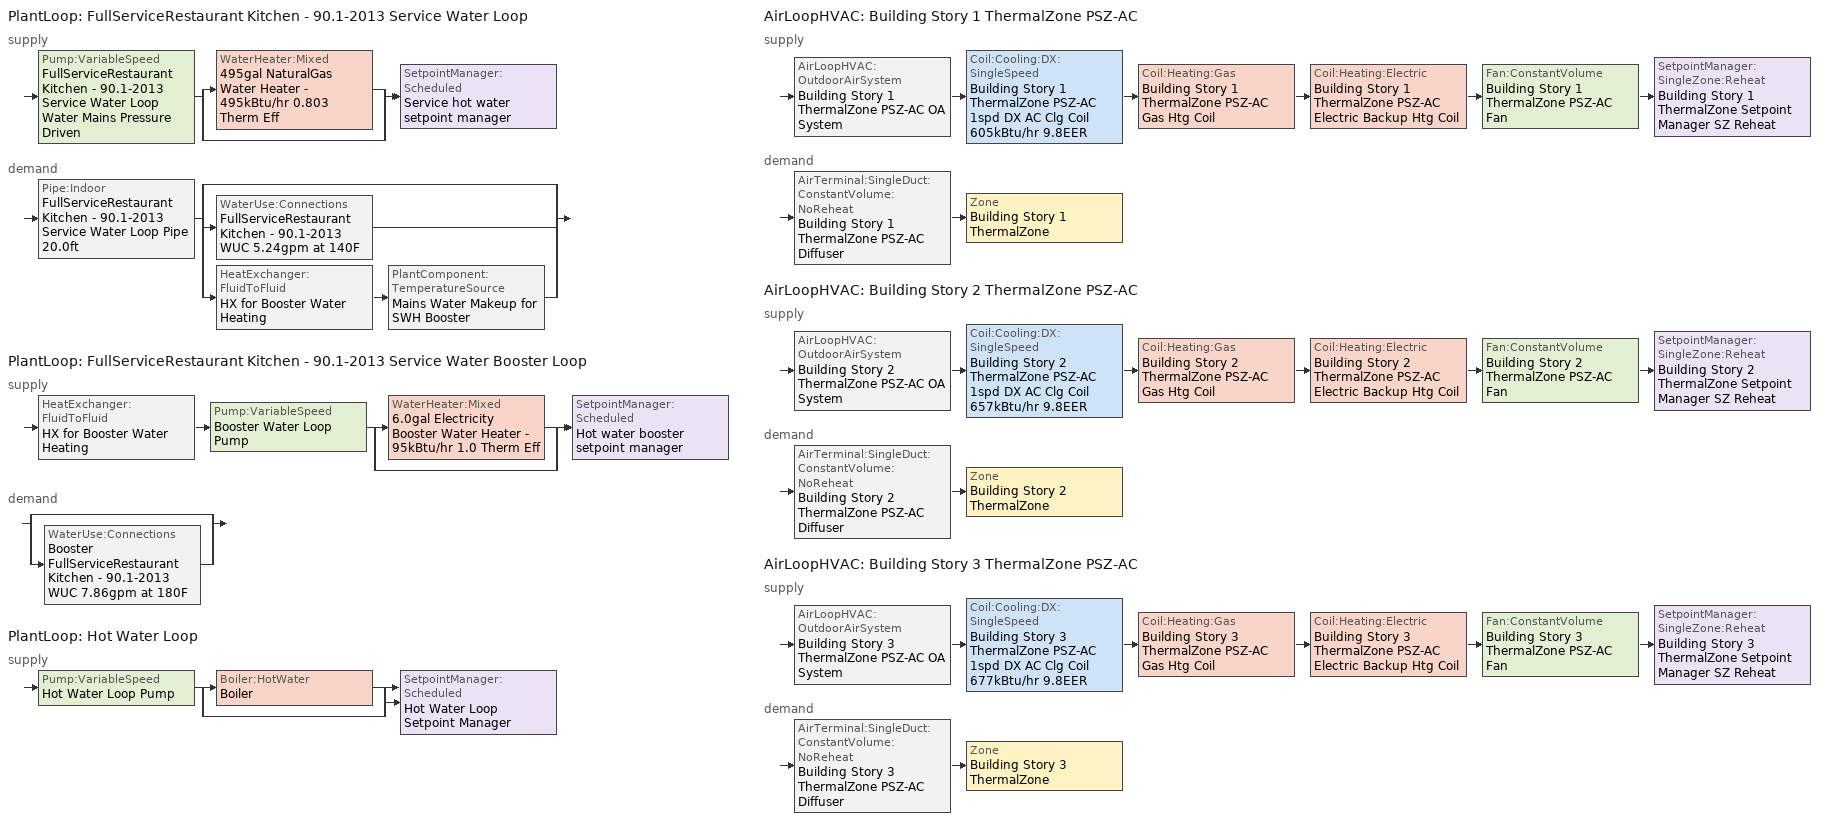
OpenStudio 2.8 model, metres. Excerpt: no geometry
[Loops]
PlantLoop 'FullServiceRestaurant Kitchen - 90.1-2013 Service Water Loop'
 supply: Pump:VariableSpeed 'FullServiceRestaurant Kitchen - 90.1-2013 Service Water Loop Water Mains Pressure Driven' > split
  | WaterHeater:Mixed '495gal NaturalGas Water Heater - 495kBtu/hr 0.803 Therm Eff'
  | bypass
  join > SetpointManager:Scheduled 'Service hot water setpoint manager'
 demand: Pipe:Indoor 'FullServiceRestaurant Kitchen - 90.1-2013 Service Water Loop Pipe 20.0ft' > split
  | bypass
  | WaterUse:Connections 'FullServiceRestaurant Kitchen - 90.1-2013 WUC 5.24gpm at 140F'
  | HeatExchanger:FluidToFluid 'HX for Booster Water Heating' > PlantComponent:TemperatureSource 'Mains Water Makeup for SWH Booster'
PlantLoop 'FullServiceRestaurant Kitchen - 90.1-2013 Service Water Booster Loop'
 supply: HeatExchanger:FluidToFluid 'HX for Booster Water Heating' > Pump:VariableSpeed 'Booster Water Loop Pump' > split
  | WaterHeater:Mixed '6.0gal Electricity Booster Water Heater - 95kBtu/hr 1.0 Therm Eff'
  | bypass
  join > SetpointManager:Scheduled 'Hot water booster setpoint manager'
 demand: split
  | bypass
  | WaterUse:Connections 'Booster FullServiceRestaurant Kitchen - 90.1-2013 WUC 7.86gpm at 180F'
PlantLoop 'Hot Water Loop'
 supply: Pump:VariableSpeed 'Hot Water Loop Pump' > split
  | Boiler:HotWater 'Boiler'
  | bypass
  join > SetpointManager:Scheduled 'Hot Water Loop Setpoint Manager'
AirLoopHVAC 'Building Story 1 ThermalZone PSZ-AC'
 supply: AirLoopHVAC:OutdoorAirSystem 'Building Story 1 ThermalZone PSZ-AC OA System' > Coil:Cooling:DX:SingleSpeed 'Building Story 1 ThermalZone PSZ-AC 1spd DX AC Clg Coil 605kBtu/hr 9.8EER' > Coil:Heating:Gas 'Building Story 1 ThermalZone PSZ-AC Gas Htg Coil' > Coil:Heating:Electric 'Building Story 1 ThermalZone PSZ-AC Electric Backup Htg Coil' > Fan:ConstantVolume 'Building Story 1 ThermalZone PSZ-AC Fan' > SetpointManager:SingleZone:Reheat 'Building Story 1 ThermalZone Setpoint Manager SZ Reheat'
 demand: AirTerminal:SingleDuct:ConstantVolume:NoReheat 'Building Story 1 ThermalZone PSZ-AC Diffuser' > Zone 'Building Story 1 ThermalZone'
AirLoopHVAC 'Building Story 2 ThermalZone PSZ-AC'
 supply: AirLoopHVAC:OutdoorAirSystem 'Building Story 2 ThermalZone PSZ-AC OA System' > Coil:Cooling:DX:SingleSpeed 'Building Story 2 ThermalZone PSZ-AC 1spd DX AC Clg Coil 657kBtu/hr 9.8EER' > Coil:Heating:Gas 'Building Story 2 ThermalZone PSZ-AC Gas Htg Coil' > Coil:Heating:Electric 'Building Story 2 ThermalZone PSZ-AC Electric Backup Htg Coil' > Fan:ConstantVolume 'Building Story 2 ThermalZone PSZ-AC Fan' > SetpointManager:SingleZone:Reheat 'Building Story 2 ThermalZone Setpoint Manager SZ Reheat'
 demand: AirTerminal:SingleDuct:ConstantVolume:NoReheat 'Building Story 2 ThermalZone PSZ-AC Diffuser' > Zone 'Building Story 2 ThermalZone'
AirLoopHVAC 'Building Story 3 ThermalZone PSZ-AC'
 supply: AirLoopHVAC:OutdoorAirSystem 'Building Story 3 ThermalZone PSZ-AC OA System' > Coil:Cooling:DX:SingleSpeed 'Building Story 3 ThermalZone PSZ-AC 1spd DX AC Clg Coil 677kBtu/hr 9.8EER' > Coil:Heating:Gas 'Building Story 3 ThermalZone PSZ-AC Gas Htg Coil' > Coil:Heating:Electric 'Building Story 3 ThermalZone PSZ-AC Electric Backup Htg Coil' > Fan:ConstantVolume 'Building Story 3 ThermalZone PSZ-AC Fan' > SetpointManager:SingleZone:Reheat 'Building Story 3 ThermalZone Setpoint Manager SZ Reheat'
 demand: AirTerminal:SingleDuct:ConstantVolume:NoReheat 'Building Story 3 ThermalZone PSZ-AC Diffuser' > Zone 'Building Story 3 ThermalZone'
[Construction]
Uninsulated copper pipe 0.75in type L: Copper pipe 0.75in type L
[Material]
Copper pipe 0.75in type L: Roughness=Smooth; Thickness {m}=0.001143; Conductivity {W/m-K}=386; Density {kg/m3}=8906.27; Specific Heat {J/kg-K}=385.1856; Thermal Absorptance=0.9; Solar Absorptance=0.7; Visible Absorptance=0.7
[WaterUse:Connections]
Name | Water Use Equipment Name 1
Booster FullServiceRestaurant Kitchen - 90.1-2013 WUC 7.86gpm at 180F | Booster FullServiceRestaurant Kitchen - 90.1-2013 Service Water Use 7.86gpm at 180F
FullServiceRestaurant Kitchen - 90.1-2013 WUC 5.24gpm at 140F | FullServiceRestaurant Kitchen - 90.1-2013 Service Water Use 5.24gpm at 140F
[WaterUse:Equipment:Definition] Sensible Fraction Schedule=Fraction Sensible - 0.2; Latent Fraction Schedule=Fraction Latent - 0.05
Name | Peak Flow Rate {m3/s} | Target Temperature Schedule
Booster FullServiceRestaurant Kitchen - 90.1-2013 Service Water Use Def 7.86gpm | 0.000495801 | Mixed Water At Faucet Temp - 180F
FullServiceRestaurant Kitchen - 90.1-2013 Service Water Use Def 5.24gpm | 0.000330534 | Mixed Water At Faucet Temp - 140F
[WaterUse:Equipment] Flow Rate Fraction Schedule=RestaurantSitDown BLDG_SWH_SCH
Name | Water Use Equipment Definition
Booster FullServiceRestaurant Kitchen - 90.1-2013 Service Water Use 7.86gpm at 180F | Booster FullServiceRestaurant Kitchen - 90.1-2013 Service Water Use Def 7.86gpm
FullServiceRestaurant Kitchen - 90.1-2013 Service Water Use 5.24gpm at 140F | FullServiceRestaurant Kitchen - 90.1-2013 Service Water Use Def 5.24gpm
[PlantLoop] Glycol Concentration=0; Plant Loop Volume {m3}=Autocalculate; Load Distribution Scheme=Optimal
FullServiceRestaurant Kitchen - 90.1-2013 Service Water Loop: Maximum Loop Temperature {C}=60; Minimum Loop Temperature {C}=10
FullServiceRestaurant Kitchen - 90.1-2013 Service Water Booster Loop: 
Hot Water Loop: Minimum Loop Temperature {C}=10; Fluid Type=Water
[Sizing:Plant] Loop Type=Heating; Sizing Option=NonCoincident; Zone Timesteps in Averaging Window=1; Coincident Sizing Factor Mode=None
Name | Design Loop Exit Temperature {C} | Loop Design Temperature Difference {deltaC}
FullServiceRestaurant Kitchen - 90.1-2013 Service Water Loop | 60 | 5
FullServiceRestaurant Kitchen - 90.1-2013 Service Water Booster Loop | 82.2222 | 5
Hot Water Loop | 82.2222 | 11.1111
[SetpointManager:Scheduled] Control Variable=Temperature
Name | Schedule | Setpoint Node or NodeList
Service hot water setpoint manager | Service Water Loop Temp - 140F | FullServiceRestaurant Kitchen - 90.1-2013 Service Water Loop Supply Outlet Node
Hot water booster setpoint manager | Service Water Booster Temp - 180.00000000000006F | FullServiceRestaurant Kitchen - 90.1-2013 Service Water Booster Loop Supply Outlet Node
Hot Water Loop Setpoint Manager | Hot Water Loop Temp - 180F | Hot Water Loop Supply Outlet Node
[Pump:VariableSpeed] Skin Loss Radiative Fraction=0.5; Design Power Sizing Method=PowerPerFlowPerPressure; Design Electric Power per Unit Flow Rate {W/(m3/s)}=348701.1; Design Shaft Power per Unit Flow Rate per Unit Head {W-s/m3-Pa}=1.28205; Design Minimum Flow Rate Fraction=0
Name | Rated Pump Head {Pa} | Motor Efficiency | Pump Control Type | Rated Power Consumption {W} | Minimum Flow Rate {m3/s}
FullServiceRestaurant Kitchen - 90.1-2013 Service Water Loop Water Mains Pressure Driven | 0.001 | 0.7 | Continuous
Booster Water Loop Pump | 0 | 1 | Continuous | 0 | 0
Hot Water Loop Pump | 179344 | 1 | Intermittent
[WaterHeater:Mixed] Deadband Temperature Difference {deltaC}=2; Heater Control Type=Cycle; Off Cycle Parasitic Fuel Consumption Rate {W}=0; Off Cycle Parasitic Heat Fraction to Tank=0; On Cycle Parasitic Fuel Consumption Rate {W}=0; On Cycle Parasitic Heat Fraction to Tank=0; Ambient Temperature Indicator=Schedule; Use Side Effectiveness=1; Source Side Effectiveness=1; Use Side Design Flow Rate {m3/s}=autosize; Source Side Design Flow Rate {m3/s}=autosize; Indirect Water Heating Recovery Time {hr}=1.5; Source Side Flow Control Mode=IndirectHeatPrimarySetpoint
Name | Tank Volume {m3} | Setpoint Temperature Schedule | Maximum Temperature Limit {C} | Heater Maximum Capacity {W} | Heater Fuel Type | Heater Thermal Efficiency | Off Cycle Parasitic Fuel Type | On Cycle Parasitic Fuel Type | Ambient Temperature Schedule | Off Cycle Loss Coefficient to Ambient Temperature {W/K} | On Cycle Loss Coefficient to Ambient Temperature {W/K}
495gal NaturalGas Water Heater - 495kBtu/hr 0.803 Therm Eff | 1.87413 | Service Water Loop Temp - 140F | 60 | 145097 | NaturalGas | 0.803034 | NaturalGas | NaturalGas | Water Heater Ambient Temp Schedule - 71.6f | 14.1488 | 14.1488
6.0gal Electricity Booster Water Heater - 95kBtu/hr 1.0 Therm Eff | 0.0227125 | Service Water Booster Temp - 180.00000000000006F | 82.2222 | 27858.7 | Electricity | 1 | Electricity | Electricity | Water Heater Ambient Temp Schedule - 71.6 | 1.59362 | 1.59362
[Pipe:Indoor]
FullServiceRestaurant Kitchen - 90.1-2013 Service Water Loop Pipe 20.0ft: Construction=Uninsulated copper pipe 0.75in type L; Environment Type=Schedule; Ambient Temperature Schedule=FullServiceRestaurant Kitchen - 90.1-2013 Service Water Loop Piping Air Temp - 70F; Ambient Air Velocity Schedule=FullServiceRestaurant Kitchen - 90.1-2013 Service Water Loop Piping Air Velocity - 0.67mph; Pipe Inside Diameter {m}=0.019939; Pipe Length {m}=6.096
[HeatExchanger:FluidToFluid]
HX for Booster Water Heating: Loop Demand Side Design Flow Rate {m3/s}=autosize; Loop Supply Side Design Flow Rate {m3/s}=autosize; Heat Exchange Model Type=Ideal; Heat Exchanger U-Factor Times Area Value {W/K}=autosize; Control Type=UncontrolledOn; Minimum Temperature Difference to Activate Heat Exchanger {deltaC}=0.01; Heat Transfer Metering End Use Type=LoopToLoop; Component Override Cooling Control Temperature Mode=Loop; Sizing Factor=1; Operation Minimum Temperature Limit {C}=0; Operation Maximum Temperature Limit {C}=100
[PlantComponent:TemperatureSource]
Mains Water Makeup for SWH Booster: Design Volume Flow Rate {m3/s}=autosize; Temperature Specification Type=Scheduled; Source Temperature {C}=8; Source Temperature Schedule=Mains Water Temperature
[Sizing:Zone] Zone Cooling Design Supply Air Temperature Input Method=SupplyAirTemperature; Zone Cooling Design Supply Air Temperature {C}=12.7778; Zone Cooling Design Supply Air Temperature Difference {deltaC}=11.11; Zone Heating Design Supply Air Temperature Input Method=SupplyAirTemperature; Zone Heating Design Supply Air Temperature {C}=50; Zone Heating Design Supply Air Temperature Difference {deltaC}=11.11; Zone Cooling Design Supply Air Humidity Ratio {kg-H2O/kg-air}=0.0085; Zone Heating Design Supply Air Humidity Ratio {kg-H2O/kg-air}=0.008; Cooling Design Air Flow Method=DesignDay; Heating Design Air Flow Method=DesignDay; Account for Dedicated Outdoor Air System=No; Dedicated Outdoor Air System Control Strategy=NeutralSupplyAir; Dedicated Outdoor Air Low Setpoint Temperature for Design {C}=autosize; Dedicated Outdoor Air High Setpoint Temperature for Design {C}=autosize
Building Story 1 ThermalZone; Building Story 2 ThermalZone; Building Story 3 ThermalZone
[Zone equipment]
Building Story 1 ThermalZone: Building Story 1 ThermalZone PSZ-AC Diffuser
Building Story 2 ThermalZone: Building Story 2 ThermalZone PSZ-AC Diffuser
Building Story 3 ThermalZone: Building Story 3 ThermalZone PSZ-AC Diffuser
[Boiler:HotWater]
Boiler: Fuel Type=NaturalGas; Nominal Thermal Efficiency=0.78; Efficiency Curve Temperature Evaluation Variable=LeavingBoiler; Design Water Outlet Temperature {C}=82.2222; Minimum Part Load Ratio=0; Maximum Part Load Ratio=1.2; Optimum Part Load Ratio=1; Water Outlet Upper Temperature Limit {C}=95; Boiler Flow Mode=LeavingSetpointModulated; Parasitic Electric Load {W}=0; Sizing Factor=1
[AirLoopHVAC] Design Supply Air Flow Rate {m3/s}=AutoSize
Name | Availability Schedule
Building Story 1 ThermalZone PSZ-AC | Building Story 1 ThermalZone PSZ-AC Occ Sch
Building Story 2 ThermalZone PSZ-AC | Building Story 2 ThermalZone PSZ-AC Occ Sch
Building Story 3 ThermalZone PSZ-AC | Building Story 3 ThermalZone PSZ-AC Occ Sch
[Sizing:System] Type of Load to Size On=Sensible; Design Outdoor Air Flow Rate {m3/s}=Autosize; Central Heating Maximum System Air Flow Ratio=1; Preheat Design Temperature {C}=7.22222; Preheat Design Humidity Ratio {kg-H2O/kg-Air}=0.008; Precool Design Temperature {C}=12.7778; Precool Design Humidity Ratio {kg-H2O/kg-Air}=0.008; Central Cooling Design Supply Air Temperature {C}=12.7778; Central Heating Design Supply Air Temperature {C}=50; Sizing Option=Coincident; 100% Outdoor Air in Cooling=No; 100% Outdoor Air in Heating=No; Central Cooling Design Supply Air Humidity Ratio {kg-H2O/kg-Air}=0.0085; Central Heating Design Supply Air Humidity Ratio {kg-H2O/kg-Air}=0.008; Cooling Design Air Flow Method=DesignDay; Cooling Design Air Flow Rate {m3/s}=0; Heating Design Air Flow Method=DesignDay; Heating Design Air Flow Rate {m3/s}=0; System Outdoor Air Method=ZoneSum; Zone Maximum Outdoor Air Fraction=1; Cooling Supply Air Flow Rate Per Floor Area {m3/s-m2}=0.00996765; Cooling Fraction of Autosized Cooling Supply Air Flow Rate=1; Cooling Supply Air Flow Rate Per Unit Cooling Capacity {m3/s-W}=3.94755e-05; Heating Supply Air Flow Rate Per Floor Area {m3/s-m2}=0.00996765; Heating Fraction of Autosized Heating Supply Air Flow Rate=1; Heating Fraction of Autosized Cooling Supply Air Flow Rate=1; Heating Supply Air Flow Rate Per Unit Heating Capacity {m3/s-W}=3.15882e-05; Cooling Design Capacity Method=CoolingDesignCapacity; Cooling Design Capacity {W}=autosize; Cooling Design Capacity Per Floor Area {W/m2}=234.7; Fraction of Autosized Cooling Design Capacity=1; Heating Design Capacity Method=HeatingDesignCapacity; Heating Design Capacity {W}=autosize; Heating Design Capacity Per Floor Area {W/m2}=157; Fraction of Autosized Heating Design Capacity=1; Central Cooling Capacity Control Method=OnOff
Building Story 1 ThermalZone PSZ-AC; Building Story 2 ThermalZone PSZ-AC; Building Story 3 ThermalZone PSZ-AC
[SetpointManager:SingleZone:Reheat] Minimum Supply Air Temperature {C}=12.7778; Maximum Supply Air Temperature {C}=50
Name | Control Zone | Setpoint Node or NodeList
Building Story 1 ThermalZone Setpoint Manager SZ Reheat | Building Story 1 ThermalZone | Building Story 1 ThermalZone PSZ-AC Supply Outlet Node
Building Story 2 ThermalZone Setpoint Manager SZ Reheat | Building Story 2 ThermalZone | Building Story 2 ThermalZone PSZ-AC Supply Outlet Node
Building Story 3 ThermalZone Setpoint Manager SZ Reheat | Building Story 3 ThermalZone | Building Story 3 ThermalZone PSZ-AC Supply Outlet Node
[Fan:ConstantVolume] Availability Schedule=Always On Discrete; Fan Total Efficiency=0.6045; Pressure Rise {Pa}=1018.77; Maximum Flow Rate {m3/s}=AutoSize; Motor Efficiency=0.93; Motor In Airstream Fraction=1
Building Story 1 ThermalZone PSZ-AC Fan; Building Story 2 ThermalZone PSZ-AC Fan; Building Story 3 ThermalZone PSZ-AC Fan
[Coil:Heating:Gas] Availability Schedule=Always On Discrete; Gas Burner Efficiency=0.8; Nominal Capacity {W}=AutoSize; Parasitic Electric Load {W}=0; Parasitic Gas Load {W}=0
Building Story 1 ThermalZone PSZ-AC Gas Htg Coil; Building Story 2 ThermalZone PSZ-AC Gas Htg Coil; Building Story 3 ThermalZone PSZ-AC Gas Htg Coil
[Coil:Heating:Electric] Availability Schedule=Always On Discrete; Efficiency=1
Building Story 1 ThermalZone PSZ-AC Electric Backup Htg Coil; Building Story 2 ThermalZone PSZ-AC Electric Backup Htg Coil; Building Story 3 ThermalZone PSZ-AC Electric Backup Htg Coil
[Coil:Cooling:DX:SingleSpeed] Availability Schedule=Always On Discrete; Rated Total Cooling Capacity {W}=autosize; Rated Sensible Heat Ratio=autosize; Rated COP {W/W}=3.39929; Rated Air Flow Rate {m3/s}=autosize; Rated Evaporator Fan Power Per Volume Flow Rate {W/(m3/s)}=773.3; Total Cooling Capacity Function of Temperature Curve=PSZ-AC_Unitary_PackagecoolCapFT; Total Cooling Capacity Function of Flow Fraction Curve=PSZ-AC_Unitary_PackagecoolFFF; Energy Input Ratio Function of Temperature Curve=PSZ-AC DX Unitary Package EIRFT; Energy Input Ratio Function of Flow Fraction Curve=PSZ-AC_Unitary_PackagecoolEIRFFF; Part Load Fraction Correlation Curve=PSZ-AC_Unitary_PackagecoolPLR; Condenser Type=AirCooled; Evaporative Condenser Effectiveness=0; Evaporative Condenser Air Flow Rate {m3/s}=Autosize; Evaporative Condenser Pump Rated Power Consumption {W}=Autosize; Crankcase Heater Capacity {W}=0; Maximum Outdoor Dry-Bulb Temperature for Crankcase Heater Operation {C}=0; Basin Heater Capacity {W/K}=0; Basin Heater Setpoint Temperature {C}=10
Building Story 1 ThermalZone PSZ-AC 1spd DX AC Clg Coil 605kBtu/hr 9.8EER; Building Story 2 ThermalZone PSZ-AC 1spd DX AC Clg Coil 657kBtu/hr 9.8EER; Building Story 3 ThermalZone PSZ-AC 1spd DX AC Clg Coil 677kBtu/hr 9.8EER
[Controller:OutdoorAir] Maximum Outdoor Air Flow Rate {m3/s}=Autosize; Economizer Control Type=NoEconomizer; Economizer Control Action Type=ModulateFlow; Economizer Maximum Limit Dry-Bulb Temperature {C}=28; Economizer Maximum Limit Enthalpy {J/kg}=64000; Lockout Type=NoLockout; Minimum Limit Type=FixedMinimum; High Humidity Control=No; Heat Recovery Bypass Control Type=BypassWhenWithinEconomizerLimits
Name | Minimum Outdoor Air Flow Rate {m3/s} | Minimum Outdoor Air Schedule | Controller Mechanical Ventilation
Building Story 1 ThermalZone PSZ-AC OA System Controller | autosize | Building Story 1 ThermalZone PSZ-AC Occ Sch | Controller Mechanical Ventilation 1
Building Story 2 ThermalZone PSZ-AC OA System Controller | 0 | Building Story 2 ThermalZone PSZ-AC Occ Sch | Controller Mechanical Ventilation 2
Building Story 3 ThermalZone PSZ-AC OA System Controller | 0 | Building Story 3 ThermalZone PSZ-AC Occ Sch | Controller Mechanical Ventilation 3
[Controller:MechanicalVentilation] Availability Schedule=Always On Discrete; System Outdoor Air Method=ZoneSum
Name | Demand Controlled Ventilation
Controller Mechanical Ventilation 1
Controller Mechanical Ventilation 2; Controller Mechanical Ventilation 3 | Yes
[AirLoopHVAC:OutdoorAirSystem]
Name | Controller
Building Story 1 ThermalZone PSZ-AC OA System | Building Story 1 ThermalZone PSZ-AC OA System Controller
Building Story 2 ThermalZone PSZ-AC OA System | Building Story 2 ThermalZone PSZ-AC OA System Controller
Building Story 3 ThermalZone PSZ-AC OA System | Building Story 3 ThermalZone PSZ-AC OA System Controller
[AirTerminal:SingleDuct:ConstantVolume:NoReheat] Availability Schedule=Always On Discrete; Maximum Air Flow Rate {m3/s}=AutoSize
Building Story 1 ThermalZone PSZ-AC Diffuser; Building Story 2 ThermalZone PSZ-AC Diffuser; Building Story 3 ThermalZone PSZ-AC Diffuser
[Schedule:Ruleset]
Name | Default Day Schedule | Summer Design Day Schedule | Winter Design Day Schedule
RestaurantSitDown BLDG_SWH_SCH | RestaurantSitDown BLDG_SWH_SCH Default | RestaurantSitDown BLDG_SWH_SCH Summer Design Day | RestaurantSitDown BLDG_SWH_SCH Winter Design Day
Fraction Sensible - 0.2 | Fraction Sensible - 0.2 Default
Fraction Latent - 0.05 | Fraction Latent - 0.05 Default
Mixed Water At Faucet Temp - 180F | Mixed Water At Faucet Temp - 180F Default
Mixed Water At Faucet Temp - 140F | Mixed Water At Faucet Temp - 140F Default
Service Water Loop Temp - 140F | Service Water Loop Temp - 140F Default
Water Heater Ambient Temp Schedule - 71.6f | Water Heater Ambient Temp Schedule - 71.6f Default
FullServiceRestaurant Kitchen - 90.1-2013 Service Water Loop Piping Air Temp - 70F | FullServiceRestaurant Kitchen - 90.1-2013 Service Water Loop Piping Air Temp - 70F Default
FullServiceRestaurant Kitchen - 90.1-2013 Service Water Loop Piping Air Velocity - 0.67mph | FullServiceRestaurant Kitchen - 90.1-2013 Service Water Loop Piping Air Velocity - 0.67mph Default
Service Water Booster Temp - 180.00000000000006F | Service Water Booster Temp - 180.00000000000006F Default
Water Heater Ambient Temp Schedule - 71.6 | Water Heater Ambient Temp Schedule - 71.6 Default
Hot Water Loop Temp - 180F | Hot Water Loop Temp - 180F Default
Building Story 1 ThermalZone PSZ-AC Occ Sch | Building Story 1 ThermalZone PSZ-AC Occ Sch Default | Building Story 1 ThermalZone PSZ-AC Occ Sch Summer Design Day | Building Story 1 ThermalZone PSZ-AC Occ Sch Winter Design Day
Building Story 2 ThermalZone PSZ-AC Occ Sch | Building Story 2 ThermalZone PSZ-AC Occ Sch Default | Building Story 2 ThermalZone PSZ-AC Occ Sch Summer Design Day | Building Story 2 ThermalZone PSZ-AC Occ Sch Winter Design Day
Building Story 3 ThermalZone PSZ-AC Occ Sch | Building Story 3 ThermalZone PSZ-AC Occ Sch Default | Building Story 3 ThermalZone PSZ-AC Occ Sch Summer Design Day | Building Story 3 ThermalZone PSZ-AC Occ Sch Winter Design Day
[Schedule:Day]
RestaurantSitDown BLDG_SWH_SCH Default: 1, 0, 0.25, 6, 0, 0, 10, 0, 0.15, 12, 0, 0.5, 14, 0, 0.4, 17, 0, 0.3, 18, 0, 0.4, 20, 0, 0.5, 21, 0, 0.4, 22, 0, 0.5, 23, 0, 0.4, 24, 0, 0.2
RestaurantSitDown BLDG_SWH_SCH Summer Design Day; RestaurantSitDown BLDG_SWH_SCH SmrDsn|Wkdy Day: 1, 0, 0.2, 6, 0, 0, 7, 0, 0.15, 8, 0, 0.6, 9, 0, 0.55, 10, 0, 0.45, 11, 0, 0.4, 12, 0, 0.45, 13, 0, 0.4, 14, 0, 0.35, 17, 0, 0.3, 18, 0, 0.4, 19, 0, 0.55, 20, 0, 0.6, 21, 0, 0.5, 22, 0, 0.55, 23, 0, 0.45, 24, 0, 0.25
RestaurantSitDown BLDG_SWH_SCH Winter Design Day; RestaurantSitDown BLDG_SWH_SCH WntrDsn|Sat Day: 1, 0, 0.2, 6, 0, 0, 9, 0, 0.15, 10, 0, 0.5, 11, 0, 0.45, 13, 0, 0.5, 14, 0, 0.45, 16, 0, 0.4, 17, 0, 0.35, 18, 0, 0.4, 20, 0, 0.55, 21, 0, 0.5, 22, 0, 0.55, 23, 0, 0.4, 24, 0, 0.3
Fraction Sensible - 0.2 Default: 24, 0, 0.2
Fraction Latent - 0.05 Default: 24, 0, 0.05
Mixed Water At Faucet Temp - 180F Default; Service Water Booster Temp - 180.00000000000006F Default; Hot Water Loop Temp - 180F Default: 24, 0, 82.2222
Mixed Water At Faucet Temp - 140F Default; Service Water Loop Temp - 140F Default: 24, 0, 60
Water Heater Ambient Temp Schedule - 71.6f Default; Water Heater Ambient Temp Schedule - 71.6 Default: 24, 0, 22
FullServiceRestaurant Kitchen - 90.1-2013 Service Water Loop Piping Air Temp - 70F Default: 24, 0, 21.1111
FullServiceRestaurant Kitchen - 90.1-2013 Service Water Loop Piping Air Velocity - 0.67mph Default: 24, 0, 0.3
Building Story 1 ThermalZone PSZ-AC Occ Sch Default; Building Story 2 ThermalZone PSZ-AC Occ Sch Default; Building Story 3 ThermalZone PSZ-AC Occ Sch Default: 7, 0, 0, 24, 0, 1
Building Story 1 ThermalZone PSZ-AC Occ Sch Winter Design Day; Building Story 1 ThermalZone PSZ-AC Occ Sch Summer Design Day; Building Story 2 ThermalZone PSZ-AC Occ Sch Winter Design Day; Building Story 2 ThermalZone PSZ-AC Occ Sch Summer Design Day; Building Story 3 ThermalZone PSZ-AC Occ Sch Winter Design Day; Building Story 3 ThermalZone PSZ-AC Occ Sch Summer Design Day: 24, 0, 1
[Schedule:Rule] Schedule Ruleset=RestaurantSitDown BLDG_SWH_SCH; Date Specification Type=DateRange; Start Month=1; Start Day=1; End Month=12; End Day=31
Name | Rule Order | Day Schedule | Apply Monday | Apply Tuesday | Apply Wednesday | Apply Thursday | Apply Friday | Apply Saturday
Schedule Rule 13 | 1 | RestaurantSitDown BLDG_SWH_SCH SmrDsn|Wkdy Day | Yes | Yes | Yes | Yes | Yes
Schedule Rule 14 | 0 | RestaurantSitDown BLDG_SWH_SCH WntrDsn|Sat Day |  |  |  |  |  | Yes
[Schedule:Constant]
Name | Value
Always On Discrete | 1
Mains Water Temperature | 10
[Curve:Biquadratic] Minimum Value of x=12.77778; Maximum Value of x=23.88889; Minimum Value of y=21.11111; Maximum Value of y=46.11111
Name | Coefficient1 Constant | Coefficient2 x | Coefficient3 x**2 | Coefficient4 y | Coefficient5 y**2 | Coefficient6 x*y
PSZ-AC_Unitary_PackagecoolCapFT | 0.766956 | 0.0107756 | -4.14703e-05 | 0.00134961 | -0.000261144 | 0.000457488
PSZ-AC DX Unitary Package EIRFT | 0.297145 | 0.0430933 | -0.000748766 | 0.00597727 | 0.000482112 | -0.000956448
[Curve:Quadratic]
Name | Coefficient1 Constant | Coefficient2 x | Coefficient3 x**2 | Minimum Value of x | Maximum Value of x
PSZ-AC_Unitary_PackagecoolFFF | 0.8 | 0.2 | 0 | 0.5 | 1.5
PSZ-AC_Unitary_PackagecoolEIRFFF | 1.156 | -0.1816 | 0.0256 | 0.5 | 1.5
PSZ-AC_Unitary_PackagecoolPLR | 0.75 | 0.25 | 0 | 0 | 1
